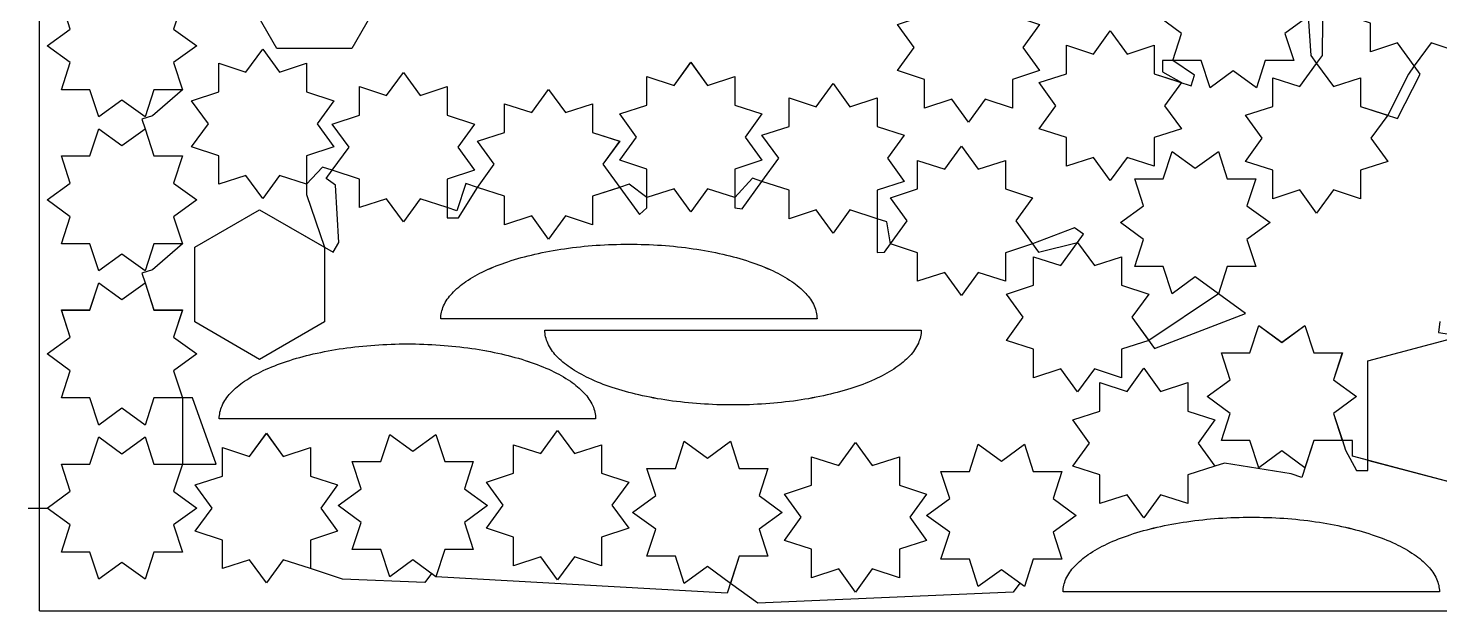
# Model space of a CAD drawing. Extents: x -15 to 2800, y 0 to 2188.
# Drawn here: x -15 to 1830, y 0 to 762 of the extents above; entities that cross this region are included whole.
import ezdxf

# ---------------------------------------------------------------- set-up
doc = ezdxf.new("R2010")
doc.units = 0
doc.header["$LTSCALE"] = 41

msp = doc.modelspace()

# ---------------------------------------------------------------- linework, layer by layer
at = {"layer": 'BORDER_D0_T132.1_RK1_A0_W0_EM1'}
for points in [[(456.99, 819.87), (408.12, 735.22), (310.38, 735.22), (261.51, 819.87)], [(186.81, 681.11), (149.48, 681.11), (137.94, 645.6), (107.74, 667.54), (77.54, 645.6), (66, 681.11), (28.67, 681.11), (40.2, 716.61), (10, 738.56), (40.2, 760.5), (28.67, 796.01)], [(186.81, 796.01), (175.28, 760.5), (205.48, 738.56), (175.28, 716.61), (186.81, 681.11), (147.84, 647.24), (133.85, 642.7), (137.94, 630.12), (149.48, 594.61), (186.81, 594.61), (175.28, 559.11), (205.48, 537.16), (175.28, 515.22), (186.81, 479.71), (147.84, 445.85), (133.85, 441.3), (137.94, 428.72), (149.48, 393.21), (186.81, 393.21), (175.28, 357.71), (205.48, 335.77), (175.28, 313.82), (186.81, 278.32), (186.81, 191.71), (175.28, 156.21), (205.48, 134.26), (175.28, 112.32), (186.81, 76.81), (149.48, 76.81), (137.94, 41.31), (107.74, 63.25), (77.54, 41.31), (66, 76.81), (28.67, 76.81), (40.2, 112.32), (10, 134.26)], [(1457.2, 581.22), (1421.7, 592.76), (1399.75, 562.56), (1377.81, 592.76), (1342.3, 581.22), (1342.3, 618.56), (1306.8, 630.09), (1328.74, 660.3), (1306.8, 690.5), (1342.3, 702.04), (1342.3, 739.37), (1377.81, 727.83), (1399.75, 758.04), (1421.7, 727.83), (1457.2, 739.37), (1457.2, 702.04), (1505.29, 686.41), (1509.83, 700.39), (1481.36, 719.26), (1492.9, 754.76), (1462.7, 776.71)], [(1658.18, 776.71), (1627.97, 754.76), (1639.51, 719.26), (1602.18, 719.26), (1590.64, 683.75), (1560.44, 705.7), (1530.23, 683.75), (1518.7, 719.26), (1468.13, 719.26), (1468.13, 704.56), (1492.71, 690.5), (1470.77, 660.3), (1492.71, 630.09), (1457.2, 618.56), (1457.2, 581.22)], [(1658.18, 776.71), (1661.67, 726.1), (1669.45, 715.4), (1691.39, 685.2), (1726.9, 696.73), (1726.9, 659.4), (1774.99, 643.78), (1804.89, 701.56), (1797.12, 712.26), (1775.17, 742.46), (1739.67, 730.93), (1739.67, 768.26)], [(1307.28, 766.53), (1285.34, 736.33), (1307.28, 706.12), (1271.78, 694.59), (1271.78, 657.25), (1236.27, 668.79), (1214.33, 638.59), (1192.38, 668.79), (1156.88, 657.25), (1156.88, 694.59), (1121.37, 706.12), (1143.31, 736.33), (1121.37, 766.53)], [(1854.57, 730.93), (1819.06, 742.46), (1797.12, 712.26), (1789.34, 701.56), (1762.41, 647.86), (1740.46, 617.66), (1762.41, 587.46), (1726.9, 575.92), (1726.9, 538.59), (1691.39, 550.13), (1669.45, 519.92), (1647.51, 550.13), (1612, 538.59), (1612, 575.92), (1576.49, 587.46), (1598.44, 617.66), (1576.49, 647.86), (1612, 659.4), (1612, 696.73), (1647.51, 685.2), (1669.45, 715.4), (1677.23, 726.1), (1677.52, 772.59)], [(1608.52, 507.46), (1578.31, 485.51), (1589.85, 450.01), (1552.52, 450.01), (1540.98, 414.5), (1449.89, 353.55), (1414.38, 342.02), (1414.38, 304.68), (1378.88, 316.22), (1356.93, 286.02), (1334.99, 316.22), (1299.48, 304.68), (1299.48, 342.02), (1263.98, 353.55), (1285.92, 383.76), (1263.98, 413.96), (1299.48, 425.5), (1299.48, 462.83), (1334.99, 451.29), (1356.93, 481.5), (1364.71, 492.2), (1352.82, 500.84), (1298.2, 479.57), (1262.7, 468.03), (1262.7, 430.7), (1227.19, 442.23), (1205.25, 412.03), (1183.3, 442.23), (1147.8, 430.7), (1147.8, 468.03), (1112.29, 479.57), (1107.44, 508.35), (1094.85, 512.43), (1059.35, 523.97), (1037.4, 493.77), (1015.46, 523.97), (979.95, 512.43), (979.95, 549.77), (944.45, 561.3), (931.86, 565.39), (908.92, 540.19), (873.42, 551.72), (851.47, 521.52), (829.53, 551.72), (794.03, 540.19), (770.97, 557.62), (758.39, 553.53), (722.89, 541.99), (722.89, 504.66), (687.38, 516.2), (665.44, 485.99), (643.49, 516.2), (607.99, 504.66), (607.99, 541.99), (572.48, 553.53), (557.23, 558.49), (545.7, 522.98), (533.11, 527.07), (497.61, 538.61), (475.66, 508.4), (453.72, 538.61), (418.21, 527.07), (418.21, 564.41), (382.71, 575.94), (370.13, 580.03), (349.21, 557.57), (313.71, 569.1), (291.76, 538.9), (269.82, 569.1), (234.31, 557.57), (234.31, 594.9), (198.81, 606.43), (220.75, 636.64), (198.81, 666.84), (234.31, 678.38), (234.31, 715.71), (269.82, 704.17), (291.76, 734.38), (313.71, 704.17), (349.21, 715.71), (349.21, 678.38), (384.72, 666.84), (362.78, 636.64), (384.72, 606.43), (349.21, 594.9), (349.21, 544.34), (372.43, 475.31), (372.43, 377.57), (287.79, 328.7)], [(287.79, 328.7), (203.14, 377.57), (203.14, 475.31), (287.79, 524.18), (383.89, 468.69), (391.24, 481.42), (386.82, 556.6), (374.93, 565.24), (382.71, 575.94), (404.65, 606.15), (382.71, 636.35), (418.21, 647.89), (418.21, 685.22), (453.72, 673.68), (475.66, 703.89), (497.61, 673.68), (533.11, 685.22), (533.11, 647.89), (568.62, 636.35), (546.68, 606.15), (568.62, 575.94), (533.11, 564.41), (533.11, 513.84), (547.81, 513.84), (572.48, 553.53), (594.42, 583.73), (572.48, 613.94), (607.99, 625.47), (607.99, 662.81), (643.49, 651.27), (665.44, 681.47), (687.38, 651.27), (722.89, 662.81), (722.89, 625.47), (758.39, 613.94), (736.45, 583.73), (784.31, 517.85), (794.03, 526.96), (794.03, 577.52), (758.52, 589.06), (780.46, 619.26), (758.52, 649.46), (794.03, 661), (794.03, 698.33), (829.53, 686.8), (851.47, 717), (873.42, 686.8), (908.92, 698.33), (908.92, 661), (944.43, 649.46), (922.49, 619.26), (944.43, 589.06), (908.92, 577.52), (908.92, 526.96), (918.53, 525.63), (944.45, 561.3), (966.39, 591.51), (944.45, 621.71), (979.95, 633.25), (979.95, 670.58), (1015.46, 659.04), (1037.4, 689.25), (1059.35, 659.04), (1094.85, 670.58), (1094.85, 633.25), (1130.36, 621.71), (1108.42, 591.51), (1130.36, 561.3), (1094.85, 549.77), (1094.85, 468.33), (1104.52, 468.86), (1112.29, 479.57), (1134.24, 509.77), (1112.29, 539.97), (1147.8, 551.51), (1147.8, 588.84), (1183.3, 577.31), (1205.25, 607.51), (1227.19, 577.31), (1262.7, 588.84), (1262.7, 551.51), (1298.2, 539.97), (1276.26, 509.77), (1305.98, 468.86), (1356.93, 481.5), (1378.88, 451.29), (1414.38, 462.83), (1414.38, 425.5), (1449.89, 413.96), (1427.95, 383.76), (1457.67, 342.85), (1576.66, 388.58), (1540.98, 414.5), (1510.78, 436.44), (1480.57, 414.5), (1469.04, 450.01), (1431.7, 450.01), (1443.24, 485.51), (1413.04, 507.46), (1443.24, 529.4), (1431.7, 564.91), (1469.04, 564.91), (1480.57, 600.41), (1510.78, 578.47), (1540.98, 600.41), (1552.52, 564.91), (1589.85, 564.91), (1578.31, 529.4), (1608.52, 507.46)], [(186.81, 479.71), (149.48, 479.71), (137.94, 444.21), (107.74, 466.15), (77.54, 444.21), (66, 479.71), (28.67, 479.71), (40.2, 515.22), (10, 537.16), (40.2, 559.11), (28.67, 594.61), (66, 594.61), (77.54, 630.12), (107.74, 608.17), (137.94, 630.12)], [(-14.7, 134.26), (10, 134.26), (40.2, 156.21), (28.67, 191.71), (66, 191.71), (77.54, 227.22), (107.74, 205.28), (137.94, 227.22), (149.48, 191.71), (230.91, 191.71), (200.04, 278.32), (149.48, 278.32), (137.94, 242.81), (107.74, 264.75), (77.54, 242.81), (66, 278.32), (28.67, 278.32), (40.2, 313.82), (10, 335.77), (40.2, 357.71), (28.67, 393.21), (66, 393.21), (77.54, 428.72), (107.74, 406.78), (137.94, 428.72)], [(1654.17, 186.98), (1623.96, 208.92), (1593.76, 186.98), (1582.22, 222.48), (1544.89, 222.48), (1556.43, 257.99), (1526.22, 279.93), (1556.43, 301.88), (1544.89, 337.38), (1582.22, 337.38), (1593.76, 372.89), (1623.96, 350.94), (1654.17, 372.89), (1665.7, 337.38), (1703.04, 337.38), (1691.5, 301.88), (1721.7, 279.93), (1691.5, 257.99), (1703.04, 222.48), (1707.13, 209.9), (1721.69, 183.38), (1736.39, 183.38), (1736.39, 326.93), (1859.36, 359.51)], [(1830.7, 378.16), (1828.77, 363.59), (1846.24, 361.24)], [(1500.96, 140.22), (1465.46, 151.75), (1443.52, 121.55), (1421.57, 151.75), (1386.06, 140.22), (1386.06, 177.55), (1350.56, 189.09), (1372.5, 219.29), (1350.56, 249.49), (1386.06, 261.03), (1386.06, 298.36), (1421.57, 286.83), (1443.52, 317.03), (1465.46, 286.83), (1500.96, 298.36), (1500.96, 261.03), (1536.47, 249.49), (1514.53, 219.29), (1536.47, 189.09)], [(1355.11, 124.75), (1324.9, 102.8), (1336.44, 67.3), (1299.11, 67.3), (1287.57, 31.79), (1281.62, 36.11), (1272.98, 24.22), (938.89, 9.81), (903.21, 35.73), (873.01, 57.68), (842.8, 35.73), (831.27, 71.24), (793.93, 71.24), (805.47, 106.75), (775.27, 128.69), (805.47, 150.63), (793.93, 186.14), (831.27, 186.14), (842.8, 221.65), (873.01, 199.7), (903.21, 221.65), (914.74, 186.14), (952.08, 186.14), (940.54, 150.63), (970.74, 128.69), (940.54, 106.75), (952.08, 71.24), (914.74, 71.24), (899.12, 23.15), (518.17, 44.54), (487.96, 66.48), (457.76, 44.54), (446.22, 80.04), (408.89, 80.04), (420.43, 115.55), (390.22, 137.49), (420.43, 159.44), (408.89, 194.94), (446.22, 194.94), (457.76, 230.45), (487.96, 208.51), (518.17, 230.45), (529.7, 194.94), (567.04, 194.94), (555.5, 159.44), (585.7, 137.49), (555.5, 115.55), (567.04, 80.04), (529.7, 80.04), (518.17, 44.54), (512.22, 48.86), (503.58, 36.97), (396.07, 41.53), (354.13, 55.16), (318.62, 66.69), (296.68, 36.49), (274.74, 66.69), (239.23, 55.16), (239.23, 92.49), (203.72, 104.03), (225.67, 134.23), (203.72, 164.43), (239.23, 175.97), (239.23, 213.3), (274.74, 201.77), (296.68, 231.97), (318.62, 201.77), (354.13, 213.3), (354.13, 175.97), (389.64, 164.43)], [(1859.36, 164.03), (1716.27, 201.94), (1716.27, 222.48), (1665.7, 222.48), (1650.08, 174.39), (1636.1, 178.93), (1549.05, 193.18), (1536.47, 189.09), (1500.96, 177.55), (1500.96, 140.22)], [(1287.57, 31.79), (1257.37, 53.73), (1227.16, 31.79), (1215.63, 67.3), (1178.29, 67.3), (1189.83, 102.8), (1159.63, 124.75), (1189.83, 146.69), (1178.29, 182.2), (1215.63, 182.2), (1227.16, 217.7), (1257.37, 195.76), (1287.57, 217.7), (1299.11, 182.2), (1336.44, 182.2), (1324.9, 146.69), (1355.11, 124.75)], [(389.64, 164.43), (367.69, 134.23), (389.64, 104.03), (354.13, 92.49), (354.13, 55.16)]]:
    msp.add_lwpolyline(points, dxfattribs=at)
for points in [[(770.44, 479.25, -0.017435), (813.15, 477.76, -0.01836), (854.56, 473.35, -0.020393), (893.41, 466.15, -0.023968), (928.53, 456.38, -0.029939), (958.84, 444.33, -0.039878), (983.43, 430.38, -0.056347), (1001.55, 414.94, -0.081333), (1012.65, 398.48, -0.106579), (1016.38, 381.51), (524.5, 381.51, -0.106579), (528.24, 398.48, -0.081333), (539.34, 414.94, -0.056346), (557.45, 430.38, -0.039878), (582.04, 444.33, -0.02994), (612.36, 456.38, -0.023968), (647.47, 466.15, -0.020393), (686.33, 473.35, -0.01836), (727.74, 477.76, -0.017435), (770.44, 479.25)], [(748.52, 291.93, -0.029939), (718.21, 303.98, -0.039878), (693.62, 317.94, -0.056346), (675.5, 333.38, -0.081333), (664.41, 349.83, -0.106579), (660.67, 366.81), (1152.55, 366.81, -0.106579), (1148.81, 349.83, -0.081333), (1137.72, 333.38, -0.056346), (1119.6, 317.94, -0.039878), (1095.01, 303.98, -0.02994), (1064.7, 291.93, -0.023968), (1029.58, 282.16, -0.020393), (990.73, 274.96, -0.01836), (949.32, 270.55, -0.017435), (906.61, 269.07, -0.017435), (863.9, 270.55, -0.01836), (822.49, 274.96, -0.020393), (783.64, 282.16, -0.023968), (748.52, 291.93)], [(723.13, 268.1, -0.106579), (726.87, 251.13), (234.99, 251.13, -0.106579), (238.72, 268.1, -0.081333), (249.82, 284.56, -0.056346), (267.94, 300, -0.039878), (292.53, 313.96, -0.02994), (322.84, 326, -0.023968), (357.96, 335.77, -0.020393), (396.81, 342.98, -0.01836), (438.22, 347.39, -0.017435), (480.93, 348.87, -0.017435), (523.63, 347.39, -0.01836), (565.04, 342.98, -0.020393), (603.9, 335.77, -0.023968), (639.01, 326, -0.02994), (669.33, 313.96, -0.039878), (693.92, 300, -0.056346), (712.03, 284.56, -0.081333), (723.13, 268.1)], [(1796.98, 73.48, -0.056346), (1815.1, 58.04, -0.081333), (1826.2, 41.59, -0.106579), (1829.93, 24.61), (1338.05, 24.61, -0.106579), (1341.79, 41.59, -0.081333), (1352.88, 58.04, -0.056346), (1371, 73.48, -0.039878), (1395.59, 87.44, -0.02994), (1425.91, 99.49, -0.023968), (1461.02, 109.26, -0.020393), (1499.88, 116.46, -0.01836), (1541.29, 120.87, -0.017435), (1583.99, 122.35, -0.017435), (1626.7, 120.87, -0.01836), (1668.11, 116.46, -0.020393), (1706.96, 109.26, -0.023968), (1742.08, 99.49, -0.029939), (1772.39, 87.44, -0.039879), (1796.98, 73.48)]]:
    msp.add_lwpolyline(points, format="xyb", close=True, dxfattribs=at)
for points in [[(734.7, 58.94), (699.19, 70.47), (677.25, 40.27), (655.3, 70.47), (619.8, 58.94), (619.8, 96.27), (584.29, 107.81), (606.24, 138.01), (584.29, 168.21), (619.8, 179.75), (619.8, 217.08), (655.3, 205.55), (677.25, 235.75), (699.19, 205.55), (734.7, 217.08), (734.7, 179.75), (770.2, 168.21), (748.26, 138.01), (770.2, 107.81), (734.7, 96.27), (734.7, 58.94)], [(1124.07, 43.19), (1088.56, 54.72), (1066.62, 24.52), (1044.68, 54.72), (1009.17, 43.19), (1009.17, 80.52), (973.66, 92.06), (995.61, 122.26), (973.66, 152.46), (1009.17, 164), (1009.17, 201.33), (1044.68, 189.8), (1066.62, 220), (1088.56, 189.8), (1124.07, 201.33), (1124.07, 164), (1159.57, 152.46), (1137.63, 122.26), (1159.57, 92.06), (1124.07, 80.52), (1124.07, 43.19)]]:
    msp.add_lwpolyline(points, close=True, dxfattribs=at)
at = {"layer": 'BORDER_D0_T132_RK1_A0_W0_EM1_RI1_ID0006'}
for points in [[(1797.12, 712.26), (1775.17, 742.46), (1739.67, 730.93), (1739.67, 768.26), (1704.16, 779.79), (1726.1, 810), (1704.16, 840.19), (1739.67, 851.74), (1739.67, 889.06), (1775.17, 877.53), (1797.12, 907.74), (1819.06, 877.53), (1854.58, 889.06), (1854.58, 851.74), (1890.08, 840.19), (1868.14, 810), (1890.08, 779.79), (1854.58, 768.26), (1854.58, 730.93), (1819.06, 742.46), (1797.12, 712.26)], [(1658.18, 776.71), (1627.98, 754.76), (1639.51, 719.26), (1602.18, 719.26), (1590.64, 683.75), (1560.44, 705.69), (1530.24, 683.75), (1518.7, 719.26), (1481.37, 719.26), (1492.9, 754.76), (1462.7, 776.71), (1492.9, 798.65), (1481.37, 834.16), (1518.7, 834.16), (1530.24, 869.66), (1560.44, 847.72), (1590.64, 869.66), (1602.18, 834.16), (1639.51, 834.16), (1627.98, 798.65), (1658.18, 776.71)], [(205.48, 738.56), (175.28, 716.61), (186.81, 681.11), (149.48, 681.11), (137.94, 645.6), (107.74, 667.54), (77.54, 645.6), (66, 681.11), (28.67, 681.11), (40.2, 716.61), (10, 738.56), (40.2, 760.5), (28.67, 796.01), (66, 796.01), (77.54, 831.51), (107.74, 809.57), (137.94, 831.51), (149.48, 796.01), (186.81, 796.01), (175.28, 760.5), (205.48, 738.56)], [(1214.33, 638.59), (1192.38, 668.79), (1156.88, 657.26), (1156.88, 694.59), (1121.37, 706.12), (1143.31, 736.33), (1121.37, 766.52), (1156.88, 778.07), (1156.88, 815.39), (1192.38, 803.86), (1214.33, 834.07), (1236.27, 803.86), (1271.79, 815.39), (1271.79, 778.07), (1307.29, 766.52), (1285.35, 736.33), (1307.29, 706.12), (1271.79, 694.59), (1271.79, 657.26), (1236.27, 668.79), (1214.33, 638.59)], [(1399.75, 562.56), (1377.8, 592.76), (1342.3, 581.23), (1342.3, 618.56), (1306.79, 630.09), (1328.73, 660.3), (1306.79, 690.49), (1342.3, 702.04), (1342.3, 739.36), (1377.8, 727.83), (1399.75, 758.04), (1421.69, 727.83), (1457.21, 739.36), (1457.21, 702.04), (1492.71, 690.49), (1470.77, 660.3), (1492.71, 630.09), (1457.21, 618.56), (1457.21, 581.23), (1421.69, 592.76), (1399.75, 562.56)], [(291.76, 538.9), (269.81, 569.1), (234.31, 557.57), (234.31, 594.9), (198.8, 606.43), (220.74, 636.64), (198.8, 666.83), (234.31, 678.38), (234.31, 715.7), (269.81, 704.17), (291.76, 734.38), (313.7, 704.17), (349.22, 715.7), (349.22, 678.38), (384.72, 666.83), (362.78, 636.64), (384.72, 606.43), (349.22, 594.9), (349.22, 557.57), (313.7, 569.1), (291.76, 538.9)], [(475.66, 508.41), (453.71, 538.61), (418.21, 527.08), (418.21, 564.41), (382.7, 575.94), (404.64, 606.15), (382.7, 636.34), (418.21, 647.89), (418.21, 685.21), (453.71, 673.68), (475.66, 703.89), (497.6, 673.68), (533.12, 685.21), (533.12, 647.89), (568.62, 636.34), (546.68, 606.15), (568.62, 575.94), (533.12, 564.41), (533.12, 527.08), (497.6, 538.61), (475.66, 508.41)], [(851.47, 521.53), (829.52, 551.73), (794.02, 540.2), (794.02, 577.53), (758.51, 589.06), (780.45, 619.27), (758.51, 649.46), (794.02, 661.01), (794.02, 698.33), (829.52, 686.8), (851.47, 717.01), (873.41, 686.8), (908.93, 698.33), (908.93, 661.01), (944.43, 649.46), (922.49, 619.27), (944.43, 589.06), (908.93, 577.53), (908.93, 540.2), (873.41, 551.73), (851.47, 521.53)], [(1669.45, 519.93), (1647.5, 550.13), (1612, 538.6), (1612, 575.93), (1576.49, 587.46), (1598.43, 617.67), (1576.49, 647.86), (1612, 659.41), (1612, 696.73), (1647.5, 685.2), (1669.45, 715.41), (1691.39, 685.2), (1726.91, 696.73), (1726.91, 659.41), (1762.41, 647.86), (1740.47, 617.67), (1762.41, 587.46), (1726.91, 575.93), (1726.91, 538.6), (1691.39, 550.13), (1669.45, 519.93)], [(1037.4, 493.77), (1015.45, 523.97), (979.95, 512.44), (979.95, 549.77), (944.44, 561.3), (966.38, 591.51), (944.44, 621.7), (979.95, 633.25), (979.95, 670.57), (1015.45, 659.04), (1037.4, 689.25), (1059.34, 659.04), (1094.86, 670.57), (1094.86, 633.25), (1130.36, 621.7), (1108.42, 591.51), (1130.36, 561.3), (1094.86, 549.77), (1094.86, 512.44), (1059.34, 523.97), (1037.4, 493.77)], [(665.44, 486), (643.49, 516.2), (607.99, 504.67), (607.99, 542), (572.48, 553.53), (594.42, 583.74), (572.48, 613.93), (607.99, 625.48), (607.99, 662.8), (643.49, 651.27), (665.44, 681.48), (687.38, 651.27), (722.9, 662.8), (722.9, 625.48), (758.4, 613.93), (736.46, 583.74), (758.4, 553.53), (722.9, 542), (722.9, 504.67), (687.38, 516.2), (665.44, 486)], [(205.48, 537.17), (175.28, 515.22), (186.81, 479.72), (149.48, 479.72), (137.94, 444.21), (107.74, 466.15), (77.54, 444.21), (66, 479.72), (28.67, 479.72), (40.2, 515.22), (10, 537.17), (40.2, 559.11), (28.67, 594.62), (66, 594.62), (77.54, 630.12), (107.74, 608.18), (137.94, 630.12), (149.48, 594.62), (186.81, 594.62), (175.28, 559.11), (205.48, 537.17)], [(1205.25, 412.03), (1183.3, 442.23), (1147.8, 430.7), (1147.8, 468.03), (1112.29, 479.56), (1134.23, 509.77), (1112.29, 539.96), (1147.8, 551.51), (1147.8, 588.83), (1183.3, 577.3), (1205.25, 607.51), (1227.19, 577.3), (1262.71, 588.83), (1262.71, 551.51), (1298.21, 539.96), (1276.27, 509.77), (1298.21, 479.56), (1262.71, 468.03), (1262.71, 430.7), (1227.19, 442.23), (1205.25, 412.03)], [(1608.52, 507.46), (1578.32, 485.51), (1589.85, 450.01), (1552.52, 450.01), (1540.98, 414.5), (1510.78, 436.44), (1480.58, 414.5), (1469.04, 450.01), (1431.71, 450.01), (1443.24, 485.51), (1413.04, 507.46), (1443.24, 529.4), (1431.71, 564.91), (1469.04, 564.91), (1480.58, 600.41), (1510.78, 578.47), (1540.98, 600.41), (1552.52, 564.91), (1589.85, 564.91), (1578.32, 529.4), (1608.52, 507.46)], [(1356.93, 286.02), (1334.98, 316.22), (1299.48, 304.69), (1299.48, 342.02), (1263.97, 353.55), (1285.91, 383.76), (1263.97, 413.95), (1299.48, 425.5), (1299.48, 462.82), (1334.98, 451.29), (1356.93, 481.5), (1378.87, 451.29), (1414.39, 462.82), (1414.39, 425.5), (1449.89, 413.95), (1427.95, 383.76), (1449.89, 353.55), (1414.39, 342.02), (1414.39, 304.69), (1378.87, 316.22), (1356.93, 286.02)], [(205.48, 335.77), (175.28, 313.82), (186.81, 278.32), (149.48, 278.32), (137.94, 242.81), (107.74, 264.75), (77.54, 242.81), (66, 278.32), (28.67, 278.32), (40.2, 313.82), (10, 335.77), (40.2, 357.71), (28.67, 393.22), (66, 393.22), (77.54, 428.72), (107.74, 406.78), (137.94, 428.72), (149.48, 393.22), (186.81, 393.22), (175.28, 357.71), (205.48, 335.77)], [(1721.7, 279.94), (1691.5, 257.99), (1703.03, 222.49), (1665.7, 222.49), (1654.16, 186.98), (1623.96, 208.92), (1593.76, 186.98), (1582.22, 222.49), (1544.89, 222.49), (1556.42, 257.99), (1526.22, 279.94), (1556.42, 301.88), (1544.89, 337.39), (1582.22, 337.39), (1593.76, 372.89), (1623.96, 350.95), (1654.16, 372.89), (1665.7, 337.39), (1703.03, 337.39), (1691.5, 301.88), (1721.7, 279.94)], [(1443.52, 121.56), (1421.57, 151.76), (1386.07, 140.23), (1386.07, 177.56), (1350.56, 189.09), (1372.5, 219.3), (1350.56, 249.49), (1386.07, 261.04), (1386.07, 298.36), (1421.57, 286.83), (1443.52, 317.04), (1465.46, 286.83), (1500.98, 298.36), (1500.98, 261.04), (1536.48, 249.49), (1514.54, 219.3), (1536.48, 189.09), (1500.98, 177.56), (1500.98, 140.23), (1465.46, 151.76), (1443.52, 121.56)], [(205.48, 134.27), (175.28, 112.32), (186.81, 76.82), (149.48, 76.82), (137.94, 41.31), (107.74, 63.25), (77.54, 41.31), (66, 76.82), (28.67, 76.82), (40.2, 112.32), (10, 134.27), (40.2, 156.21), (28.67, 191.72), (66, 191.72), (77.54, 227.22), (107.74, 205.28), (137.94, 227.22), (149.48, 191.72), (186.81, 191.72), (175.28, 156.21), (205.48, 134.27)], [(296.68, 36.5), (274.73, 66.7), (239.23, 55.17), (239.23, 92.5), (203.72, 104.03), (225.66, 134.24), (203.72, 164.43), (239.23, 175.98), (239.23, 213.3), (274.73, 201.77), (296.68, 231.98), (318.62, 201.77), (354.14, 213.3), (354.14, 175.98), (389.64, 164.43), (367.7, 134.24), (389.64, 104.03), (354.14, 92.5), (354.14, 55.17), (318.62, 66.7), (296.68, 36.5)], [(585.7, 137.5), (555.5, 115.55), (567.03, 80.05), (529.7, 80.05), (518.16, 44.54), (487.96, 66.48), (457.76, 44.54), (446.22, 80.05), (408.89, 80.05), (420.42, 115.55), (390.22, 137.5), (420.42, 159.44), (408.89, 194.95), (446.22, 194.95), (457.76, 230.45), (487.96, 208.51), (518.16, 230.45), (529.7, 194.95), (567.03, 194.95), (555.5, 159.44), (585.7, 137.5)], [(677.25, 40.27), (655.3, 70.47), (619.8, 58.94), (619.8, 96.27), (584.29, 107.8), (606.23, 138.01), (584.29, 168.2), (619.8, 179.75), (619.8, 217.07), (655.3, 205.54), (677.25, 235.75), (699.19, 205.54), (734.71, 217.07), (734.71, 179.75), (770.21, 168.2), (748.27, 138.01), (770.21, 107.8), (734.71, 96.27), (734.71, 58.94), (699.19, 70.47), (677.25, 40.27)], [(970.75, 128.69), (940.55, 106.74), (952.08, 71.24), (914.75, 71.24), (903.21, 35.73), (873.01, 57.67), (842.81, 35.73), (831.27, 71.24), (793.94, 71.24), (805.47, 106.74), (775.27, 128.69), (805.47, 150.63), (793.94, 186.14), (831.27, 186.14), (842.81, 221.64), (873.01, 199.7), (903.21, 221.64), (914.75, 186.14), (952.08, 186.14), (940.55, 150.63), (970.75, 128.69)], [(1066.62, 24.52), (1044.67, 54.72), (1009.17, 43.19), (1009.17, 80.52), (973.66, 92.05), (995.6, 122.26), (973.66, 152.45), (1009.17, 164), (1009.17, 201.32), (1044.67, 189.79), (1066.62, 220), (1088.56, 189.79), (1124.08, 201.32), (1124.08, 164), (1159.58, 152.45), (1137.64, 122.26), (1159.58, 92.05), (1124.08, 80.52), (1124.08, 43.19), (1088.56, 54.72), (1066.62, 24.52)], [(1355.11, 124.75), (1324.91, 102.8), (1336.44, 67.3), (1299.11, 67.3), (1287.57, 31.79), (1257.37, 53.73), (1227.17, 31.79), (1215.63, 67.3), (1178.3, 67.3), (1189.83, 102.8), (1159.63, 124.75), (1189.83, 146.69), (1178.3, 182.2), (1215.63, 182.2), (1227.17, 217.7), (1257.37, 195.76), (1287.57, 217.7), (1299.11, 182.2), (1336.44, 182.2), (1324.91, 146.69), (1355.11, 124.75)]]:
    msp.add_lwpolyline(points, close=True, dxfattribs=at)
at = {"layer": 'BORDER_D0_T132_RK1_A0_W0_EM1_RI1_ID0015'}
msp.add_lwpolyline([(1736.39, 261.77), (1736.39, 326.93), (1859.36, 359.51), (2228.27, 310.64), (2166.78, 291.09), (2166.78, 232.45), (2228.27, 212.9), (1859.36, 164.03), (1736.39, 196.61), (1736.39, 261.77)], close=True, dxfattribs=at)
at = {"layer": 'BORDER_D0_T132_RK1_A0_W0_EM1_RI1_ID0020'}
for points in [[(770.44, 381.51), (524.5, 381.51, -0.106572), (528.24, 398.48, -0.081329), (539.33, 414.94, -0.056349), (557.45, 430.38, -0.039882), (582.04, 444.34, -0.029934), (612.35, 456.38, -0.02397), (647.47, 466.15, -0.020392), (686.32, 473.36, -0.01836), (727.73, 477.76, -0.017437), (770.44, 479.25, -0.017437), (813.15, 477.76, -0.01836), (854.56, 473.36, -0.020392), (893.41, 466.15, -0.02397), (928.53, 456.38, -0.029934), (958.84, 444.34, -0.039882), (983.43, 430.38, -0.056349), (1001.55, 414.94, -0.081329), (1012.64, 398.48, -0.106572), (1016.38, 381.51), (770.44, 381.51)], [(906.61, 366.81), (1152.55, 366.81, -0.106572), (1148.81, 349.84, -0.081329), (1137.72, 333.38, -0.056348), (1119.6, 317.94, -0.039882), (1095.01, 303.98, -0.029934), (1064.7, 291.94, -0.02397), (1029.58, 282.17, -0.020392), (990.73, 274.96, -0.01836), (949.32, 270.56, -0.017437), (906.61, 269.07, -0.017437), (863.9, 270.56, -0.01836), (822.49, 274.96, -0.020392), (783.64, 282.17, -0.02397), (748.52, 291.94, -0.029934), (718.21, 303.98, -0.039882), (693.62, 317.94, -0.056349), (675.5, 333.38, -0.081329), (664.41, 349.84, -0.106572), (660.67, 366.81), (906.61, 366.81)], [(480.93, 251.13), (234.99, 251.13, -0.106572), (238.73, 268.1, -0.081329), (249.82, 284.56, -0.056349), (267.94, 300, -0.039882), (292.53, 313.96, -0.029934), (322.84, 326, -0.02397), (357.96, 335.77, -0.020392), (396.81, 342.98, -0.01836), (438.22, 347.38, -0.017437), (480.93, 348.87, -0.017437), (523.64, 347.38, -0.01836), (565.05, 342.98, -0.020392), (603.9, 335.77, -0.02397), (639.02, 326, -0.029934), (669.33, 313.96, -0.039882), (693.92, 300, -0.056349), (712.04, 284.56, -0.081329), (723.13, 268.1, -0.106572), (726.87, 251.13), (480.93, 251.13)], [(1583.99, 24.61), (1338.05, 24.61, -0.106572), (1341.79, 41.58, -0.081329), (1352.88, 58.04, -0.056348), (1371, 73.48, -0.039882), (1395.59, 87.44, -0.029934), (1425.9, 99.48, -0.02397), (1461.02, 109.25, -0.020392), (1499.87, 116.46, -0.01836), (1541.28, 120.86, -0.017437), (1583.99, 122.35, -0.017437), (1626.7, 120.86, -0.01836), (1668.11, 116.46, -0.020392), (1706.96, 109.25, -0.02397), (1742.08, 99.48, -0.029934), (1772.39, 87.44, -0.039882), (1796.98, 73.48, -0.056349), (1815.1, 58.04, -0.081329), (1826.19, 41.58, -0.106572), (1829.93, 24.61), (1583.99, 24.61)]]:
    msp.add_lwpolyline(points, format="xyb", close=True, dxfattribs=at)
at = {"layer": 'BORDER_D0_T132_RK1_A0_W0_EM1_RI1_ID0023'}
for points in [[(456.99, 819.86), (408.12, 735.22), (310.38, 735.22), (261.51, 819.86), (310.38, 904.51), (408.12, 904.51), (456.99, 819.86)], [(287.79, 328.69), (203.15, 377.56), (203.15, 475.3), (287.79, 524.17), (372.43, 475.3), (372.43, 377.56), (287.79, 328.69)]]:
    msp.add_lwpolyline(points, close=True, dxfattribs=at)
at = {"layer": 'FRAME_Z18', "linetype": 'CONTINUOUS'}
for q in [(0, 2050), (2800, 0)]:
    msp.add_line((0, 0), q, dxfattribs=at)

doc.saveas('drawing.dxf')
